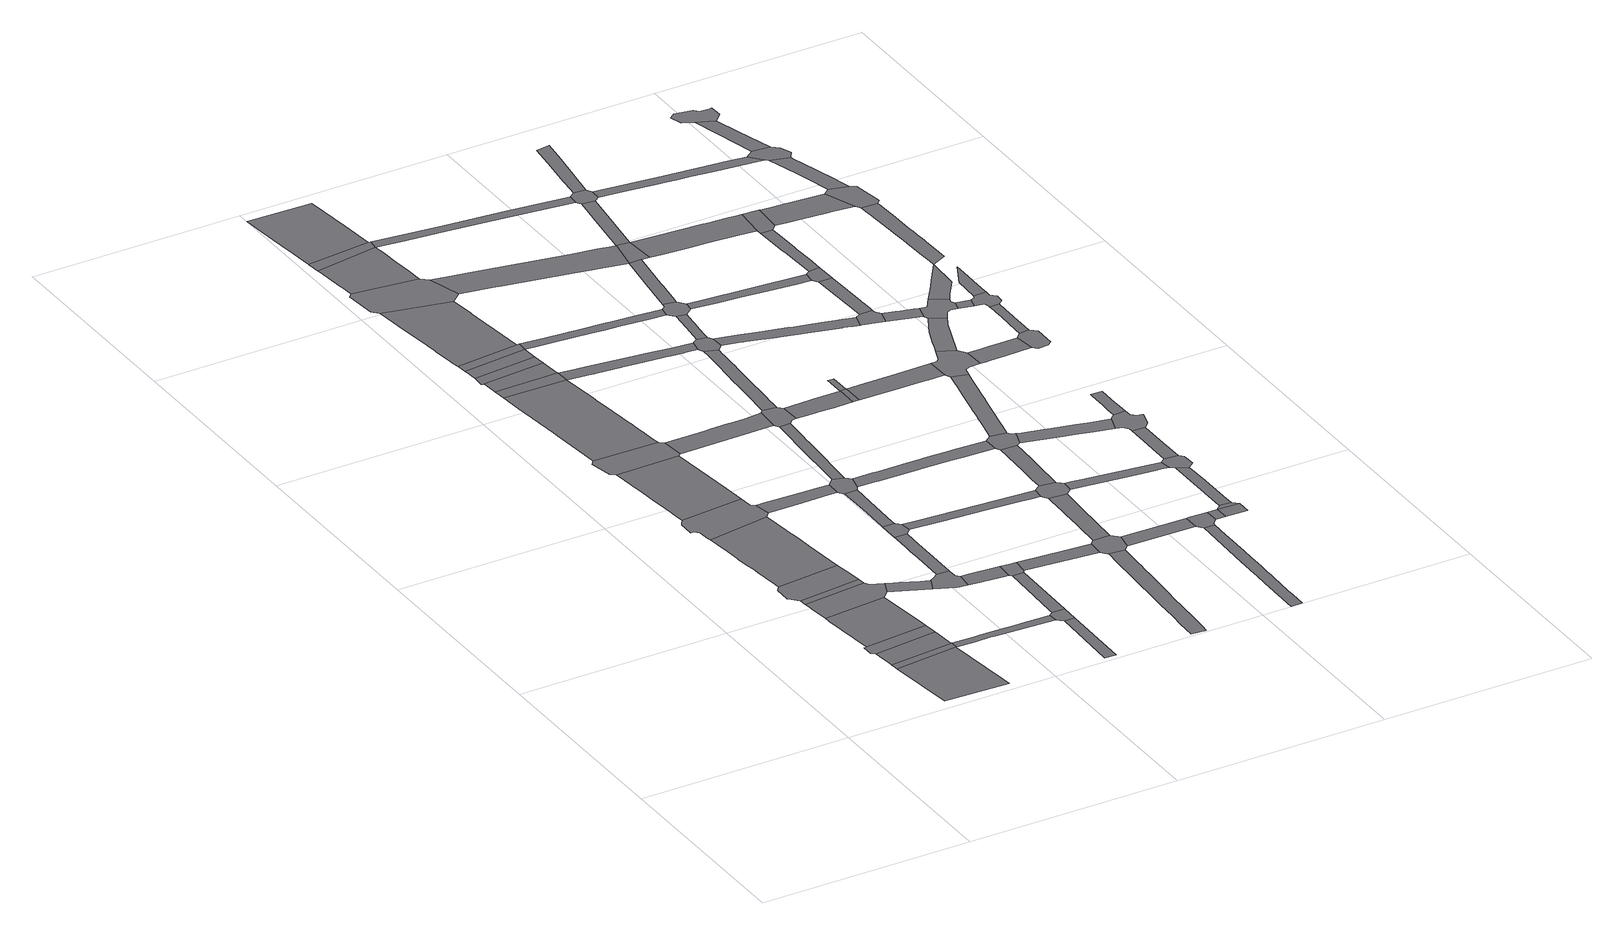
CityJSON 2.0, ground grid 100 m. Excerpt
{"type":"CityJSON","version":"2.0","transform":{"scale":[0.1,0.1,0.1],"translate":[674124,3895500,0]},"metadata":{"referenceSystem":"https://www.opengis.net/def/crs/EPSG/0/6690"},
"CityObjects":{
"road1":{"type":"Road","attributes":{"function":"1","usage":"1","RoadStructureAttribute.widthType":"1","RoadStructureAttribute.width":35.46,"RoadStructureAttribute.sectionType":"7"},"geometry":[{"type":"MultiSurface","lod":"1","boundaries":[[[0,1,2,3,4,5,6]]]}]},
"road2":{"type":"Road","attributes":{"function":"9","usage":"9","RoadStructureAttribute.widthType":"9","RoadStructureAttribute.width":-9999,"RoadStructureAttribute.sectionType":"9"},"geometry":[{"type":"MultiSurface","lod":"1","boundaries":[[[7,8,9,5,4,10]]]}]},
"road3":{"type":"Road","attributes":{"function":"1","usage":"1","RoadStructureAttribute.widthType":"1","RoadStructureAttribute.width":35.46,"RoadStructureAttribute.sectionType":"7"},"geometry":[{"type":"MultiSurface","lod":"1","boundaries":[[[11,12,13,8,7,14]]]}]},
"road4":{"type":"Road","attributes":{"function":"9","usage":"9","RoadStructureAttribute.widthType":"9","RoadStructureAttribute.width":-9999,"RoadStructureAttribute.sectionType":"9"},"geometry":[{"type":"MultiSurface","lod":"1","boundaries":[[[15,16,17,11,14,18,19,20]]]}]},
"road5":{"type":"Road","attributes":{"function":"1","usage":"1","RoadStructureAttribute.widthType":"1","RoadStructureAttribute.width":35.46,"RoadStructureAttribute.sectionType":"7"},"geometry":[{"type":"MultiSurface","lod":"1","boundaries":[[[21,20,19,22,23,24,25]]]}]},
"road6":{"type":"Road","attributes":{"function":"1","usage":"1","RoadStructureAttribute.widthType":"1","RoadStructureAttribute.width":35.46,"RoadStructureAttribute.sectionType":"7"},"geometry":[{"type":"MultiSurface","lod":"1","boundaries":[[[26,27,28,29]]]}]},
"road7":{"type":"Road","attributes":{"function":"9","usage":"9","RoadStructureAttribute.widthType":"9","RoadStructureAttribute.width":-9999,"RoadStructureAttribute.sectionType":"9"},"geometry":[{"type":"MultiSurface","lod":"1","boundaries":[[[30,29,28,31,32,33,34,35,36]]]}]},
"road8":{"type":"Road","attributes":{"function":"9","usage":"9","RoadStructureAttribute.widthType":"9","RoadStructureAttribute.width":-9999,"RoadStructureAttribute.sectionType":"9"},"geometry":[{"type":"MultiSurface","lod":"1","boundaries":[[[24,37,38,39,27,26,40,41,42,25]]]}]},
"road9":{"type":"Road","attributes":{"function":"1","usage":"1","RoadStructureAttribute.widthType":"1","RoadStructureAttribute.width":35.46,"RoadStructureAttribute.sectionType":"7"},"geometry":[{"type":"MultiSurface","lod":"1","boundaries":[[[33,43,44,45,46,47,48,49,50,51,52,53,54,55,56,57,58,59,60,61,34]]]}]},
"road10":{"type":"Road","attributes":{"function":"9","usage":"9","RoadStructureAttribute.widthType":"9","RoadStructureAttribute.width":-9999,"RoadStructureAttribute.sectionType":"9"},"geometry":[{"type":"MultiSurface","lod":"1","boundaries":[[[62,63,64,65,66,67,68,69,70,71,48,47,72]]]}]},
"road11":{"type":"Road","attributes":{"function":"1","usage":"1","RoadStructureAttribute.widthType":"1","RoadStructureAttribute.width":35.46,"RoadStructureAttribute.sectionType":"7"},"geometry":[{"type":"MultiSurface","lod":"1","boundaries":[[[73,74,75,76,77,78,79,80,81,82,65,64]]]}]},
"road12":{"type":"Road","attributes":{"function":"9","usage":"9","RoadStructureAttribute.widthType":"4","RoadStructureAttribute.width":3.53,"RoadStructureAttribute.sectionType":"1"},"geometry":[{"type":"MultiSurface","lod":"1","boundaries":[[[83,84,85,86,87,88,89,90,91,92,93,10,4,94,95,96,97,98]]]}]},
"road13":{"type":"Road","attributes":{"function":"9","usage":"9","RoadStructureAttribute.widthType":"9","RoadStructureAttribute.width":-9999,"RoadStructureAttribute.sectionType":"9"},"geometry":[{"type":"MultiSurface","lod":"1","boundaries":[[[99,100,101,102,103,76,75,104]]]}]},
"road14":{"type":"Road","attributes":{"function":"9","usage":"9","RoadStructureAttribute.widthType":"2","RoadStructureAttribute.width":7.46,"RoadStructureAttribute.sectionType":"1"},"geometry":[{"type":"MultiSurface","lod":"1","boundaries":[[[105,106,107,108,38,37,109,110]]]}]},
"road15":{"type":"Road","attributes":{"function":"1","usage":"1","RoadStructureAttribute.widthType":"1","RoadStructureAttribute.width":35.46,"RoadStructureAttribute.sectionType":"7"},"geometry":[{"type":"MultiSurface","lod":"1","boundaries":[[[111,112,113,114,115,116,117,118,119,120,121,122,123,124,125,101,100]]]}]},
"road16":{"type":"Road","attributes":{"function":"9","usage":"9","RoadStructureAttribute.widthType":"9","RoadStructureAttribute.width":-9999,"RoadStructureAttribute.sectionType":"9"},"geometry":[{"type":"MultiSurface","lod":"1","boundaries":[[[126,127,128,129,130,105,110,131,132,133]]]}]},
"road17":{"type":"Road","attributes":{"function":"9","usage":"9","RoadStructureAttribute.widthType":"9","RoadStructureAttribute.width":-9999,"RoadStructureAttribute.sectionType":"9"},"geometry":[{"type":"MultiSurface","lod":"1","boundaries":[[[134,135,122,121]]]}]},
"road18":{"type":"Road","attributes":{"function":"1","usage":"1","RoadStructureAttribute.widthType":"1","RoadStructureAttribute.width":35.46,"RoadStructureAttribute.sectionType":"7"},"geometry":[{"type":"MultiSurface","lod":"1","boundaries":[[[136,137,138,135,134,139]]]}]},
"road19":{"type":"Road","attributes":{"function":"9","usage":"9","RoadStructureAttribute.widthType":"9","RoadStructureAttribute.width":-9999,"RoadStructureAttribute.sectionType":"9"},"geometry":[{"type":"MultiSurface","lod":"1","boundaries":[[[137,140,141,142,143,138]]]}]},
"road20":{"type":"Road","attributes":{"function":"1","usage":"1","RoadStructureAttribute.widthType":"1","RoadStructureAttribute.width":35.46,"RoadStructureAttribute.sectionType":"7"},"geometry":[{"type":"MultiSurface","lod":"1","boundaries":[[[144,145,141,140,146,147]]]}]},
"road21":{"type":"Road","attributes":{"function":"9","usage":"9","RoadStructureAttribute.widthType":"3","RoadStructureAttribute.width":5.1,"RoadStructureAttribute.sectionType":"1"},"geometry":[{"type":"MultiSurface","lod":"1","boundaries":[[[148,149,150,151]]]}]},
"road22":{"type":"Road","attributes":{"function":"9","usage":"9","RoadStructureAttribute.widthType":"9","RoadStructureAttribute.width":-9999,"RoadStructureAttribute.sectionType":"9"},"geometry":[{"type":"MultiSurface","lod":"1","boundaries":[[[146,152,153,154,147]]]}]},
"road23":{"type":"Road","attributes":{"function":"9","usage":"9","RoadStructureAttribute.widthType":"2","RoadStructureAttribute.width":7.46,"RoadStructureAttribute.sectionType":"1"},"geometry":[{"type":"MultiSurface","lod":"1","boundaries":[[[155,156,157,158,159,160,161,162,163,164,62,72]]]}]},
"road24":{"type":"Road","attributes":{"function":"9","usage":"9","RoadStructureAttribute.widthType":"3","RoadStructureAttribute.width":5.41,"RoadStructureAttribute.sectionType":"1"},"geometry":[{"type":"MultiSurface","lod":"1","boundaries":[[[165,166,167,168,129,128,169,170,171,172]]]}]},
"road25":{"type":"Road","attributes":{"function":"1","usage":"1","RoadStructureAttribute.widthType":"1","RoadStructureAttribute.width":35.46,"RoadStructureAttribute.sectionType":"7"},"geometry":[{"type":"MultiSurface","lod":"1","boundaries":[[[173,174,175,176,177,178,179,180,181,182,154,153,183,184,185,186,187]]]}]},
"road26":{"type":"Road","attributes":{"function":"9","usage":"9","RoadStructureAttribute.widthType":"9","RoadStructureAttribute.width":-9999,"RoadStructureAttribute.sectionType":"9"},"geometry":[{"type":"MultiSurface","lod":"1","boundaries":[[[148,151,188,189,83,98]]]}]},
"road27":{"type":"Road","attributes":{"function":"9","usage":"9","RoadStructureAttribute.widthType":"2","RoadStructureAttribute.width":7.46,"RoadStructureAttribute.sectionType":"1"},"geometry":[{"type":"MultiSurface","lod":"1","boundaries":[[[190,191,192,193,194,195,126,133]]]}]},
"road28":{"type":"Road","attributes":{"function":"9","usage":"9","RoadStructureAttribute.widthType":"9","RoadStructureAttribute.width":-9999,"RoadStructureAttribute.sectionType":"9"},"geometry":[{"type":"MultiSurface","lod":"1","boundaries":[[[196,197,172,171,198,199,200]]]}]},
"road29":{"type":"Road","attributes":{"function":"9","usage":"9","RoadStructureAttribute.widthType":"3","RoadStructureAttribute.width":5.1,"RoadStructureAttribute.sectionType":"1"},"geometry":[{"type":"MultiSurface","lod":"1","boundaries":[[[201,202,203,189,188,204]]]}]},
"road30":{"type":"Road","attributes":{"function":"9","usage":"9","RoadStructureAttribute.widthType":"9","RoadStructureAttribute.width":-9999,"RoadStructureAttribute.sectionType":"9"},"geometry":[{"type":"MultiSurface","lod":"1","boundaries":[[[205,206,207,173,187,208,209,210]]]}]},
"road31":{"type":"Road","attributes":{"function":"9","usage":"9","RoadStructureAttribute.widthType":"3","RoadStructureAttribute.width":5.41,"RoadStructureAttribute.sectionType":"1"},"geometry":[{"type":"MultiSurface","lod":"1","boundaries":[[[211,212,213,214,215,216,217,196,200]]]}]},
"road32":{"type":"Road","attributes":{"function":"1","usage":"1","RoadStructureAttribute.widthType":"1","RoadStructureAttribute.width":35.46,"RoadStructureAttribute.sectionType":"7"},"geometry":[{"type":"MultiSurface","lod":"1","boundaries":[[[218,219,220,221,222,223,224,225,205,210]]]}]},
"road33":{"type":"Road","attributes":{"function":"9","usage":"9","RoadStructureAttribute.widthType":"2","RoadStructureAttribute.width":10.59,"RoadStructureAttribute.sectionType":"1"},"geometry":[{"type":"MultiSurface","lod":"1","boundaries":[[[226,227,228,229,230,231,232,233,234,99,104]]]}]},
"road34":{"type":"Road","attributes":{"function":"9","usage":"9","RoadStructureAttribute.widthType":"9","RoadStructureAttribute.width":-9999,"RoadStructureAttribute.sectionType":"9"},"geometry":[{"type":"MultiSurface","lod":"1","boundaries":[[[235,236,237,238,239,222,221]]]}]},
"road35":{"type":"Road","attributes":{"function":"9","usage":"9","RoadStructureAttribute.widthType":"9","RoadStructureAttribute.width":-9999,"RoadStructureAttribute.sectionType":"9"},"geometry":[{"type":"MultiSurface","lod":"1","boundaries":[[[240,194,193,201,204,241,242]]]}]},
"road36":{"type":"Road","attributes":{"function":"9","usage":"9","RoadStructureAttribute.widthType":"9","RoadStructureAttribute.width":-9999,"RoadStructureAttribute.sectionType":"9"},"geometry":[{"type":"MultiSurface","lod":"1","boundaries":[[[243,244,159,158,214,213,245,246]]]}]},
"road37":{"type":"Road","attributes":{"function":"1","usage":"1","RoadStructureAttribute.widthType":"1","RoadStructureAttribute.width":35.46,"RoadStructureAttribute.sectionType":"7"},"geometry":[{"type":"MultiSurface","lod":"1","boundaries":[[[247,248,249,250,251,252,253,254,255,237,236,256,257]]]}]},
"road38":{"type":"Road","attributes":{"function":"9","usage":"9","RoadStructureAttribute.widthType":"3","RoadStructureAttribute.width":4.69,"RoadStructureAttribute.sectionType":"1"},"geometry":[{"type":"MultiSurface","lod":"1","boundaries":[[[258,259,260,261,262,263,264,265,266,267,268,269,270,244,243]]]}]},
"road39":{"type":"Road","attributes":{"function":"9","usage":"9","RoadStructureAttribute.widthType":"2","RoadStructureAttribute.width":6.35,"RoadStructureAttribute.sectionType":"1"},"geometry":[{"type":"MultiSurface","lod":"1","boundaries":[[[271,272,273,274,275,276,277,278,134,121,279,280,281,282,283,284,285,286,287,288,289,290,291,292]]]}]},
"road40":{"type":"Road","attributes":{"function":"9","usage":"9","RoadStructureAttribute.widthType":"2","RoadStructureAttribute.width":7.46,"RoadStructureAttribute.sectionType":"1"},"geometry":[{"type":"MultiSurface","lod":"1","boundaries":[[[241,293,294,295,296,242]]]}]},
"road41":{"type":"Road","attributes":{"function":"9","usage":"9","RoadStructureAttribute.widthType":"3","RoadStructureAttribute.width":5.52,"RoadStructureAttribute.sectionType":"1"},"geometry":[{"type":"MultiSurface","lod":"1","boundaries":[[[297,298,299,300,199,198,301,302,303,304,305]]]}]},
"road42":{"type":"Road","attributes":{"function":"9","usage":"9","RoadStructureAttribute.widthType":"9","RoadStructureAttribute.width":-9999,"RoadStructureAttribute.sectionType":"9"},"geometry":[{"type":"MultiSurface","lod":"1","boundaries":[[[227,226,264,263,306,307,308,309,310]]]}]},
"road43":{"type":"Road","attributes":{"function":"9","usage":"9","RoadStructureAttribute.widthType":"3","RoadStructureAttribute.width":4.94,"RoadStructureAttribute.sectionType":"1"},"geometry":[{"type":"MultiSurface","lod":"1","boundaries":[[[311,312,313,314,315,316,317,318,319,320,321,322,323,324,325,152,146]]]}]},
"road44":{"type":"Road","attributes":{"function":"9","usage":"9","RoadStructureAttribute.widthType":"2","RoadStructureAttribute.width":6.72,"RoadStructureAttribute.sectionType":"1"},"geometry":[{"type":"MultiSurface","lod":"1","boundaries":[[[326,327,328,329,330,331,332,333,334,335,336,337,338,339,340,341,342,343,344,345,346,347,348,349,350,351,352,353,354,355,356,357,358]]]}]},
"road45":{"type":"Road","attributes":{"function":"9","usage":"9","RoadStructureAttribute.widthType":"3","RoadStructureAttribute.width":5.54,"RoadStructureAttribute.sectionType":"1"},"geometry":[{"type":"MultiSurface","lod":"1","boundaries":[[[359,360,361,362,363,364,365,366,367,310,309,368,369,370,371,372,373,374,375,376,377,378,379]]]}]},
"road46":{"type":"Road","attributes":{"function":"9","usage":"9","RoadStructureAttribute.widthType":"2","RoadStructureAttribute.width":7.46,"RoadStructureAttribute.sectionType":"1"},"geometry":[{"type":"MultiSurface","lod":"1","boundaries":[[[245,380,381,382,383,384,385,386,387,388,389,390,391,392,393,394,395,396,246]]]}]},
"road47":{"type":"Road","attributes":{"function":"9","usage":"9","RoadStructureAttribute.widthType":"9","RoadStructureAttribute.width":-9999,"RoadStructureAttribute.sectionType":"9"},"geometry":[{"type":"MultiSurface","lod":"1","boundaries":[[[293,346,345,397,398,399,400,294]]]}]},
"road48":{"type":"Road","attributes":{"function":"9","usage":"9","RoadStructureAttribute.widthType":"2","RoadStructureAttribute.width":10.59,"RoadStructureAttribute.sectionType":"1"},"geometry":[{"type":"MultiSurface","lod":"1","boundaries":[[[401,402,403,404,405,406,308,307,407,408,409,410,411,412,413]]]}]},
"road49":{"type":"Road","attributes":{"function":"9","usage":"9","RoadStructureAttribute.widthType":"2","RoadStructureAttribute.width":11.77,"RoadStructureAttribute.sectionType":"1"},"geometry":[{"type":"MultiSurface","lod":"1","boundaries":[[[414,415,416,417,418,419,420,421,422,423,209,208,424,425,426,427,428,429,430,431,432]]]}]},
"road50":{"type":"Road","attributes":{"function":"9","usage":"9","RoadStructureAttribute.widthType":"9","RoadStructureAttribute.width":-9999,"RoadStructureAttribute.sectionType":"9"},"geometry":[{"type":"MultiSurface","lod":"1","boundaries":[[[433,434,435,436,271,292,359,379]]]}]},
"road51":{"type":"Road","attributes":{"function":"9","usage":"9","RoadStructureAttribute.widthType":"2","RoadStructureAttribute.width":6.52,"RoadStructureAttribute.sectionType":"1"},"geometry":[{"type":"MultiSurface","lod":"1","boundaries":[[[437,438,439,440,441,442,443,444,445,446,447,448,449,450,451,400,399]]]}]},
"road52":{"type":"Road","attributes":{"function":"9","usage":"9","RoadStructureAttribute.widthType":"4","RoadStructureAttribute.width":3.64,"RoadStructureAttribute.sectionType":"1"},"geometry":[{"type":"MultiSurface","lod":"1","boundaries":[[[452,453,436,435,454,455,456,457,458]]]}]},
"road53":{"type":"Road","attributes":{"function":"9","usage":"9","RoadStructureAttribute.widthType":"3","RoadStructureAttribute.width":4.89,"RoadStructureAttribute.sectionType":"1"},"geometry":[{"type":"MultiSurface","lod":"1","boundaries":[[[459,460,461,462,463,464,465,466,235,221,467,468,469,470,471,472,473,474,475]]]}]},
"road54":{"type":"Road","attributes":{"function":"9","usage":"9","RoadStructureAttribute.widthType":"9","RoadStructureAttribute.width":-9999,"RoadStructureAttribute.sectionType":"9"},"geometry":[{"type":"MultiSurface","lod":"1","boundaries":[[[476,477,401,413]]]}]},
"road55":{"type":"Road","attributes":{"function":"9","usage":"9","RoadStructureAttribute.widthType":"9","RoadStructureAttribute.width":-9999,"RoadStructureAttribute.sectionType":"9"},"geometry":[{"type":"MultiSurface","lod":"1","boundaries":[[[297,305,442,441,478,479,480,481,482]]]}]},
"road56":{"type":"Road","attributes":{"function":"9","usage":"9","RoadStructureAttribute.widthType":"4","RoadStructureAttribute.width":2.97,"RoadStructureAttribute.sectionType":"9"},"geometry":[{"type":"MultiSurface","lod":"1","boundaries":[[[483,484,485,486,487,401,477,488]]]}]},
"road57":{"type":"Road","attributes":{"function":"9","usage":"9","RoadStructureAttribute.widthType":"9","RoadStructureAttribute.width":-9999,"RoadStructureAttribute.sectionType":"9"},"geometry":[{"type":"MultiSurface","lod":"1","boundaries":[[[489,490,491,492,493,318,317,452,458]]]}]},
"road58":{"type":"Road","attributes":{"function":"9","usage":"9","RoadStructureAttribute.widthType":"2","RoadStructureAttribute.width":7.46,"RoadStructureAttribute.sectionType":"1"},"geometry":[{"type":"MultiSurface","lod":"1","boundaries":[[[494,398,397,495]]]}]},
"road59":{"type":"Road","attributes":{"function":"9","usage":"9","RoadStructureAttribute.widthType":"2","RoadStructureAttribute.width":6.08,"RoadStructureAttribute.sectionType":"1"},"geometry":[{"type":"MultiSurface","lod":"1","boundaries":[[[481,496,497,498,499,500,501,502,503,504,505,506,507,508,509,510,482]]]}]},
"road60":{"type":"Road","attributes":{"function":"9","usage":"9","RoadStructureAttribute.widthType":"3","RoadStructureAttribute.width":5.17,"RoadStructureAttribute.sectionType":"1"},"geometry":[{"type":"MultiSurface","lod":"1","boundaries":[[[511,512,513,514,515,516,517,518,519,520,521,522,523,524,525,526,527]]]}]},
"road61":{"type":"Road","attributes":{"function":"9","usage":"9","RoadStructureAttribute.widthType":"3","RoadStructureAttribute.width":5.19,"RoadStructureAttribute.sectionType":"1"},"geometry":[{"type":"MultiSurface","lod":"1","boundaries":[[[528,529,530,531,492,491,532,533,534,535,536,537,431]]]}]},
"road62":{"type":"Road","attributes":{"function":"9","usage":"9","RoadStructureAttribute.widthType":"9","RoadStructureAttribute.width":-9999,"RoadStructureAttribute.sectionType":"9"},"geometry":[{"type":"MultiSurface","lod":"1","boundaries":[[[538,539,540,541,388,387,507,506,542,543]]]}]},
"road63":{"type":"Road","attributes":{"function":"9","usage":"9","RoadStructureAttribute.widthType":"2","RoadStructureAttribute.width":10.59,"RoadStructureAttribute.sectionType":"1"},"geometry":[{"type":"MultiSurface","lod":"1","boundaries":[[[544,545,546,547,477,476,548,549,550,551,552,553]]]}]},
"road64":{"type":"Road","attributes":{"function":"9","usage":"9","RoadStructureAttribute.widthType":"2","RoadStructureAttribute.width":6.35,"RoadStructureAttribute.sectionType":"1"},"geometry":[{"type":"MultiSurface","lod":"1","boundaries":[[[554,555,556,557,558,559,560,561,562,563,564,565,566,567,568,569,570,571,434,433]]]}]},
"road65":{"type":"Road","attributes":{"function":"9","usage":"9","RoadStructureAttribute.widthType":"9","RoadStructureAttribute.width":-9999,"RoadStructureAttribute.sectionType":"9"},"geometry":[{"type":"MultiSurface","lod":"1","boundaries":[[[572,573,574,575,494,495,522,521]]]}]},
"road66":{"type":"Road","attributes":{"function":"9","usage":"9","RoadStructureAttribute.widthType":"9","RoadStructureAttribute.width":-9999,"RoadStructureAttribute.sectionType":"9"},"geometry":[{"type":"MultiSurface","lod":"1","boundaries":[[[431,537,576,577,578,432]]]}]},
"road67":{"type":"Road","attributes":{"function":"9","usage":"9","RoadStructureAttribute.widthType":"3","RoadStructureAttribute.width":5.52,"RoadStructureAttribute.sectionType":"1"},"geometry":[{"type":"MultiSurface","lod":"1","boundaries":[[[579,580,581,582,479,478,583,584,585,586,587]]]}]},
"road68":{"type":"Road","attributes":{"function":"9","usage":"9","RoadStructureAttribute.widthType":"2","RoadStructureAttribute.width":6.57,"RoadStructureAttribute.sectionType":"1"},"geometry":[{"type":"MultiSurface","lod":"1","boundaries":[[[588,589,590,591,592,593,594,595,596,597,598,540,539,599,600,601,602,603,604,605,606,607]]]}]},
"road69":{"type":"Road","attributes":{"function":"9","usage":"9","RoadStructureAttribute.widthType":"2","RoadStructureAttribute.width":7.46,"RoadStructureAttribute.sectionType":"1"},"geometry":[{"type":"MultiSurface","lod":"1","boundaries":[[[573,608,609,574]]]}]},
"road70":{"type":"Road","attributes":{"function":"9","usage":"9","RoadStructureAttribute.widthType":"3","RoadStructureAttribute.width":4.94,"RoadStructureAttribute.sectionType":"1"},"geometry":[{"type":"MultiSurface","lod":"1","boundaries":[[[610,611,490,489,612,613,614,615,616,617,618]]]}]},
"road71":{"type":"Road","attributes":{"function":"9","usage":"9","RoadStructureAttribute.widthType":"2","RoadStructureAttribute.width":6.11,"RoadStructureAttribute.sectionType":"1"},"geometry":[{"type":"MultiSurface","lod":"1","boundaries":[[[578,619,620,621,622,623,624,625,626,432]]]}]},
"road72":{"type":"Road","attributes":{"function":"9","usage":"9","RoadStructureAttribute.widthType":"2","RoadStructureAttribute.width":7.46,"RoadStructureAttribute.sectionType":"1"},"geometry":[{"type":"MultiSurface","lod":"1","boundaries":[[[609,608,627,628]]]}]},
"road73":{"type":"Road","attributes":{"function":"9","usage":"9","RoadStructureAttribute.widthType":"2","RoadStructureAttribute.width":7.46,"RoadStructureAttribute.sectionType":"1"},"geometry":[{"type":"MultiSurface","lod":"1","boundaries":[[[542,629,630,631,632,633,634,635,636,637,638,543]]]}]},
"road74":{"type":"Road","attributes":{"function":"9","usage":"9","RoadStructureAttribute.widthType":"3","RoadStructureAttribute.width":4.44,"RoadStructureAttribute.sectionType":"1"},"geometry":[{"type":"MultiSurface","lod":"1","boundaries":[[[639,640,641,609,642]]]}]},
"road75":{"type":"Road","attributes":{"function":"9","usage":"9","RoadStructureAttribute.widthType":"9","RoadStructureAttribute.width":-9999,"RoadStructureAttribute.sectionType":"9"},"geometry":[{"type":"MultiSurface","lod":"1","boundaries":[[[622,621,643,644,645,646,459,475]]]}]},
"road76":{"type":"Road","attributes":{"function":"9","usage":"9","RoadStructureAttribute.widthType":"3","RoadStructureAttribute.width":4.44,"RoadStructureAttribute.sectionType":"1"},"geometry":[{"type":"MultiSurface","lod":"1","boundaries":[[[647,648,649,650,651,640,639]]]}]},
"road77":{"type":"Road","attributes":{"function":"9","usage":"9","RoadStructureAttribute.widthType":"9","RoadStructureAttribute.width":-9999,"RoadStructureAttribute.sectionType":"9"},"geometry":[{"type":"MultiSurface","lod":"1","boundaries":[[[588,607,652,653,654,655,656,657,658,659,544,553]]]}]},
"road78":{"type":"Road","attributes":{"function":"9","usage":"9","RoadStructureAttribute.widthType":"9","RoadStructureAttribute.width":-9999,"RoadStructureAttribute.sectionType":"9"},"geometry":[{"type":"MultiSurface","lod":"1","boundaries":[[[660,587,586,650,649,661,662,663]]]}]},
"road79":{"type":"Road","attributes":{"function":"9","usage":"9","RoadStructureAttribute.widthType":"9","RoadStructureAttribute.width":-9999,"RoadStructureAttribute.sectionType":"9"},"geometry":[{"type":"MultiSurface","lod":"1","boundaries":[[[664,665,666,667,563,562,668,669,670]]]}]},
"road80":{"type":"Road","attributes":{"function":"9","usage":"9","RoadStructureAttribute.widthType":"2","RoadStructureAttribute.width":11.77,"RoadStructureAttribute.sectionType":"1"},"geometry":[{"type":"MultiSurface","lod":"1","boundaries":[[[577,671,672,673,674,675,676,677,678,679,680,681,682,683,684,685,578]]]}]},
"road81":{"type":"Road","attributes":{"function":"9","usage":"9","RoadStructureAttribute.widthType":"2","RoadStructureAttribute.width":6.11,"RoadStructureAttribute.sectionType":"1"},"geometry":[{"type":"MultiSurface","lod":"1","boundaries":[[[686,687,688,689,690,646,645,691,692,693,694]]]}]},
"road82":{"type":"Road","attributes":{"function":"9","usage":"9","RoadStructureAttribute.widthType":"3","RoadStructureAttribute.width":4.97,"RoadStructureAttribute.sectionType":"1"},"geometry":[{"type":"MultiSurface","lod":"1","boundaries":[[[695,696,697,698,699,700,660,663]]]}]},
"road83":{"type":"Road","attributes":{"function":"9","usage":"9","RoadStructureAttribute.widthType":"3","RoadStructureAttribute.width":5.62,"RoadStructureAttribute.sectionType":"1"},"geometry":[{"type":"MultiSurface","lod":"1","boundaries":[[[701,702,703,704,705,706,707,667,666]]]}]},
"road84":{"type":"Road","attributes":{"function":"9","usage":"9","RoadStructureAttribute.widthType":"2","RoadStructureAttribute.width":7.41,"RoadStructureAttribute.sectionType":"1"},"geometry":[{"type":"MultiSurface","lod":"1","boundaries":[[[708,709,710,711,657,656,712,713,714,715,716]]]}]},
"road85":{"type":"Road","attributes":{"function":"9","usage":"9","RoadStructureAttribute.widthType":"9","RoadStructureAttribute.width":-9999,"RoadStructureAttribute.sectionType":"9"},"geometry":[{"type":"MultiSurface","lod":"1","boundaries":[[[717,718,719,720,721,722,723,724,633,632,725,726,697,696]]]}]},
"road86":{"type":"Road","attributes":{"function":"9","usage":"9","RoadStructureAttribute.widthType":"9","RoadStructureAttribute.width":-9999,"RoadStructureAttribute.sectionType":"9"},"geometry":[{"type":"MultiSurface","lod":"1","boundaries":[[[617,706,705,727,728,618]]]}]},
"road87":{"type":"Road","attributes":{"function":"9","usage":"9","RoadStructureAttribute.widthType":"2","RoadStructureAttribute.width":6.35,"RoadStructureAttribute.sectionType":"1"},"geometry":[{"type":"MultiSurface","lod":"1","boundaries":[[[729,730,731,732,733,664,670]]]}]},
"road88":{"type":"Road","attributes":{"function":"9","usage":"9","RoadStructureAttribute.widthType":"3","RoadStructureAttribute.width":4.89,"RoadStructureAttribute.sectionType":"1"},"geometry":[{"type":"MultiSurface","lod":"1","boundaries":[[[734,735,736,737,738,739,723,722,740,741,742,743]]]}]},
"road89":{"type":"Road","attributes":{"function":"9","usage":"9","RoadStructureAttribute.widthType":"2","RoadStructureAttribute.width":10.59,"RoadStructureAttribute.sectionType":"1"},"geometry":[{"type":"MultiSurface","lod":"1","boundaries":[[[654,744,745,746,747,748,749,750,751,655]]]}]},
"road90":{"type":"Road","attributes":{"function":"9","usage":"9","RoadStructureAttribute.widthType":"3","RoadStructureAttribute.width":5.62,"RoadStructureAttribute.sectionType":"1"},"geometry":[{"type":"MultiSurface","lod":"1","boundaries":[[[752,753,754,728,727,755,756,757,758,759,760]]]}]},
"road91":{"type":"Road","attributes":{"function":"9","usage":"9","RoadStructureAttribute.widthType":"9","RoadStructureAttribute.width":-9999,"RoadStructureAttribute.sectionType":"9"},"geometry":[{"type":"MultiSurface","lod":"1","boundaries":[[[761,762,730,729,716,715,763,764,765,766,767,768,769]]]}]},
"road92":{"type":"Road","attributes":{"function":"9","usage":"9","RoadStructureAttribute.widthType":"9","RoadStructureAttribute.width":-9999,"RoadStructureAttribute.sectionType":"9"},"geometry":[{"type":"MultiSurface","lod":"1","boundaries":[[[759,770,771,676,675,772,760]]]}]},
"road93":{"type":"Road","attributes":{"function":"9","usage":"9","RoadStructureAttribute.widthType":"3","RoadStructureAttribute.width":4.93,"RoadStructureAttribute.sectionType":"1"},"geometry":[{"type":"MultiSurface","lod":"1","boundaries":[[[773,774,775,776,777,778,779,780,781,782,783,784,644,643]]]}]},
"road94":{"type":"Road","attributes":{"function":"9","usage":"9","RoadStructureAttribute.widthType":"9","RoadStructureAttribute.width":-9999,"RoadStructureAttribute.sectionType":"9"},"geometry":[{"type":"MultiSurface","lod":"1","boundaries":[[[748,747,785,786,787,788,789,790]]]}]},
"road95":{"type":"Road","attributes":{"function":"9","usage":"9","RoadStructureAttribute.widthType":"4","RoadStructureAttribute.width":3.22,"RoadStructureAttribute.sectionType":"1"},"geometry":[{"type":"MultiSurface","lod":"1","boundaries":[[[791,792,767,766]]]}]},
"road96":{"type":"Road","attributes":{"function":"9","usage":"9","RoadStructureAttribute.widthType":"2","RoadStructureAttribute.width":7.41,"RoadStructureAttribute.sectionType":"1"},"geometry":[{"type":"MultiSurface","lod":"1","boundaries":[[[793,794,795,796,797,798,761,769,799,800]]]}]},
"road97":{"type":"Road","attributes":{"function":"9","usage":"9","RoadStructureAttribute.widthType":"2","RoadStructureAttribute.width":7.4,"RoadStructureAttribute.sectionType":"1"},"geometry":[{"type":"MultiSurface","lod":"1","boundaries":[[[801,802,803,804,805,790,789,806,807,808,809,810,811]]]}]},
"road98":{"type":"Road","attributes":{"function":"9","usage":"9","RoadStructureAttribute.widthType":"9","RoadStructureAttribute.width":-9999,"RoadStructureAttribute.sectionType":"9"},"geometry":[{"type":"MultiSurface","lod":"1","boundaries":[[[812,813,814,815,816,817,818,792,791,819,820,801,811]]]}]},
"road99":{"type":"Road","attributes":{"function":"9","usage":"9","RoadStructureAttribute.widthType":"2","RoadStructureAttribute.width":11.77,"RoadStructureAttribute.sectionType":"1"},"geometry":[{"type":"MultiSurface","lod":"1","boundaries":[[[770,821,822,823,824,825,826,827,828,829,830,831,771]]]}]},
"road100":{"type":"Road","attributes":{"function":"9","usage":"9","RoadStructureAttribute.widthType":"2","RoadStructureAttribute.width":7.4,"RoadStructureAttribute.sectionType":"1"},"geometry":[{"type":"MultiSurface","lod":"1","boundaries":[[[832,817,816,833,834,835,836]]]}]},
"road101":{"type":"Road","attributes":{"function":"9","usage":"9","RoadStructureAttribute.widthType":"2","RoadStructureAttribute.width":7.4,"RoadStructureAttribute.sectionType":"1"},"geometry":[{"type":"MultiSurface","lod":"1","boundaries":[[[837,838,839,840,841,842,843,844,845,846,847,848,849,850,851,852,853,854,855,856,857,858,859,860,793]]]}]},
"road102":{"type":"Road","attributes":{"function":"9","usage":"9","RoadStructureAttribute.widthType":"9","RoadStructureAttribute.width":-9999,"RoadStructureAttribute.sectionType":"9"},"geometry":[{"type":"MultiSurface","lod":"1","boundaries":[[[848,861,862,863,864,826,825,865,849]]]}]},
"road103":{"type":"Road","attributes":{"function":"9","usage":"9","RoadStructureAttribute.widthType":"9","RoadStructureAttribute.width":-9999,"RoadStructureAttribute.sectionType":"9"},"geometry":[{"type":"MultiSurface","lod":"1","boundaries":[[[866,867,868,869,781,780,870,871]]]}]},
"road104":{"type":"Road","attributes":{"function":"9","usage":"9","RoadStructureAttribute.widthType":"2","RoadStructureAttribute.width":7.86,"RoadStructureAttribute.sectionType":"1"},"geometry":[{"type":"MultiSurface","lod":"1","boundaries":[[[863,872,873,874,875,876,871,870,877,878,864]]]}]},
"road105":{"type":"Road","attributes":{"function":"9","usage":"9","RoadStructureAttribute.widthType":"2","RoadStructureAttribute.width":7.86,"RoadStructureAttribute.sectionType":"1"},"geometry":[{"type":"MultiSurface","lod":"1","boundaries":[[[879,880,881,869,868,882,883]]]}]},
"road106":{"type":"Road","attributes":{"function":"9","usage":"9","RoadStructureAttribute.widthType":"9","RoadStructureAttribute.width":-9999,"RoadStructureAttribute.sectionType":"9"},"geometry":[{"type":"MultiSurface","lod":"1","boundaries":[[[884,885,886,887,879,883,888,889,890,891,892]]]}]}
},
"vertices":[
[806,46,0],[797,129,0],[789,211,0],[767,415,0],[767,418,0],[465,387,0],[499,56,0],
[766,455,0],[461,427,0],[461,424,0],[768,455,0],
[451,537,0],[455,498,0],[460,443,0],[755,568,0],
[442,606,0],[433,606,0],[433,551,0],[754,578,0],[748,637,0],[445,606,0],
[420,868,0],[743,685,0],[730,810,0],[718,924,0],[418,895,0],
[404,1040,0],[702,1068,0],[699,1104,0],[401,1073,0],
[368,1115,0],[692,1170,0],[686,1224,0],[683,1251,0],[381,1219,0],[364,1198,0],[362,1116,0],
[749,957,0],[777,1022,0],[718,1047,0],[407,1013,0],[408,994,0],[415,926,0],
[662,1453,0],[655,1523,0],[650,1569,0],[646,1611,0],[632,1743,0],[333,1697,0],[342,1615,0],[343,1610,0],[346,1574,0],[351,1525,0],[352,1510,0],[353,1502,0],[360,1436,0],[364,1401,0],[368,1367,0],[370,1344,0],[373,1312,0],[377,1276,0],[378,1272,0],
[640,1850,0],[622,1866,0],[616,1928,0],[314,1898,0],[300,1877,0],[292,1866,0],[292,1789,0],[306,1789,0],[325,1769,0],[331,1715,0],[654,1769,0],
[605,2032,0],[593,2154,0],[572,2364,0],[270,2360,0],[285,2202,0],[286,2194,0],[296,2079,0],[297,2074,0],[307,1972,0],[307,1968,0],
[1235,447,0],[1177,448,0],[1106,449,0],[1093,449,0],[1051,450,0],[1014,451,0],[963,451,0],[903,452,0],[874,453,0],[822,454,0],[769,455,0],[770,418,0],[857,416,0],[933,415,0],[956,414,0],[1237,402,0],
[575,2485,0],[554,2504,0],[244,2508,0],[225,2484,0],[247,2379,0],[585,2374,0],
[953,945,0],[916,961,0],[834,997,0],[788,1017,0],[835,920,0],[926,881,0],
[549,2547,0],[542,2614,0],[541,2628,0],[534,2696,0],[533,2699,0],[515,2876,0],[508,2938,0],[506,2962,0],[503,2982,0],[487,3139,0],[487,3142,0],[186,3145,0],[195,3042,0],[218,2790,0],[221,2761,0],
[1078,913,0],[1061,931,0],[1061,976,0],[1000,975,0],[976,959,0],[1017,841,0],[1032,839,0],[1070,836,0],
[484,3210,0],[180,3208,0],
[476,3299,0],[475,3314,0],[173,3287,0],[484,3213,0],
[469,3375,0],[165,3347,0],[161,3288,0],[170,3287,0],
[158,3411,0],[159,3409,0],[463,3448,0],[158,3416,0],
[1265,374,0],[1254,26,0],[1307,24,0],[1314,374,0],
[467,3497,0],[455,3497,0],[153,3466,0],
[818,1770,0],[913,1770,0],[927,1770,0],[988,1771,0],[991,1842,0],[936,1844,0],[863,1845,0],[853,1845,0],[740,1848,0],[696,1849,0],
[1005,1313,0],[1004,1231,0],[1003,1196,0],[1003,1132,0],[1060,1107,0],[1063,1232,0],[1065,1328,0],[1005,1329,0],
[95,4009,0],[113,3838,0],[119,3783,0],[130,3685,0],[130,3678,0],[136,3625,0],[137,3617,0],[143,3561,0],[143,3555,0],[150,3495,0],[439,3656,0],[431,3731,0],[423,3812,0],[422,3826,0],[410,3939,0],
[1315,461,0],[1257,462,0],
[1103,832,0],[1210,821,0],[1239,818,0],[1256,817,0],[1260,900,0],[1109,911,0],
[1007,1430,0],[1005,1349,0],[1089,1354,0],[1085,1406,0],[1064,1429,0],
[1267,804,0],[1256,486,0],[1256,472,0],[1322,808,0],
[74,4209,0],[55,4190,0],[68,4039,0],[461,3984,0],[414,4143,0],[382,4174,0],
[1061,1449,0],[1065,1588,0],[1070,1746,0],[1008,1744,0],[1009,1621,0],[1008,1561,0],[1007,1474,0],
[376,4251,0],[368,4345,0],[361,4436,0],[356,4491,0],[51,4443,0],[58,4370,0],[66,4287,0],[68,4274,0],
[1039,2380,0],[1046,2496,0],[962,2490,0],[915,2489,0],[888,2489,0],[886,2489,0],[799,2488,0],[779,2488,0],[739,2487,0],
[361,4539,0],[351,4540,0],[45,4508,0],[45,4504,0],[51,4444,0],
[1312,896,0],[1331,823,0],[1336,894,0],
[1073,1859,0],[1022,1873,0],[1083,1768,0],[1098,1837,0],
[3,4944,0],[3,4941,0],[10,4865,0],[15,4815,0],[17,4794,0],[24,4723,0],[26,4702,0],[26,4699,0],[31,4650,0],[334,4706,0],[310,4937,0],
[1093,2158,0],[1095,2180,0],[1097,2221,0],[1098,2231,0],[1105,2333,0],[1107,2360,0],[1055,2357,0],[1047,2243,0],[1045,2213,0],[1036,2089,0],[1033,2040,0],[1033,2036,0],[1033,2031,0],
[1096,3139,0],[1000,3150,0],[882,3164,0],[803,3173,0],[750,3179,0],[616,3195,0],[540,3204,0],[487,3210,0],[490,3142,0],[609,3130,0],[611,3129,0],[628,3128,0],[735,3117,0],[750,3115,0],[782,3112,0],[842,3106,0],[843,3106,0],[959,3094,0],[964,3094,0],[1021,3088,0],[1026,3088,0],[1084,3082,0],
[1678,790,0],[1683,869,0],[1563,878,0],[1354,893,0],
[1706,1368,0],[1596,1375,0],[1534,1379,0],[1151,1402,0],[1231,1345,0],[1457,1330,0],[1605,1320,0],[1657,1317,0],[1702,1314,0],
[1130,2383,0],[1149,2383,0],[1148,2483,0],[1126,2503,0],[1062,2513,0],
[521,3443,0],[586,3438,0],[776,3423,0],[827,3419,0],[906,3412,0],[1035,3402,0],[1115,3396,0],[1126,3444,0],[999,3454,0],[888,3463,0],[864,3465,0],[739,3475,0],[697,3478,0],[680,3480,0],[586,3487,0],
[1735,10,0],[1737,44,0],[1737,49,0],[1740,86,0],[1742,132,0],[1748,225,0],[1753,312,0],[1755,345,0],[1759,411,0],[1761,442,0],[1761,448,0],[1765,508,0],[1766,518,0],[1770,583,0],[1770,588,0],[1771,599,0],[1771,609,0],[1773,634,0],[1775,676,0],[1780,755,0],[1703,761,0],[1704,754,0],[1700,687,0],[1692,539,0],[1689,478,0],[1684,385,0],[1680,323,0],[1678,283,0],[1676,235,0],[1673,177,0],[1669,107,0],[1666,60,0],[1664,15,0],
[1099,3058,0],[1096,3008,0],[1095,2995,0],[1090,2921,0],[1079,2768,0],[1078,2751,0],[1076,2715,0],[1073,2671,0],[1072,2661,0],[1127,2528,0],[1130,2580,0],[1131,2591,0],[1135,2669,0],[1138,2708,0],[1142,2782,0],[1148,2874,0],[1148,2877,0],[1151,2931,0],[1155,2991,0],[1155,2996,0],[1157,3036,0],
[1165,1766,0],[1186,1766,0],[1254,1764,0],[1378,1761,0],[1391,1761,0],[1536,1758,0],[1584,1757,0],[1738,1753,0],[1738,1825,0],[1581,1831,0],[1549,1831,0],[1503,1832,0],[1459,1832,0],[1405,1833,0],[1363,1834,0],[1224,1835,0],[1195,1836,0],
[1804,778,0],[1818,857,0],[1785,889,0],[1704,888,0],
[1422,2487,0],[1419,2487,0],[1407,2487,0],[1376,2487,0],[1293,2485,0],[1285,2485,0],[1186,2383,0],[1209,2383,0],[1249,2383,0],[1255,2383,0],[1329,2382,0],[1397,2382,0],[1421,2382,0],
[1225,3995,0],[1144,4010,0],[1026,4031,0],[928,4049,0],[807,4071,0],[700,4091,0],[616,4106,0],[579,4113,0],[522,4123,0],[475,4132,0],[483,3980,0],[494,3978,0],[608,3956,0],[650,3948,0],[964,3888,0],[1040,3873,0],[1084,3865,0],[1199,3843,0],[1227,3995,0],
[1186,3065,0],[1183,3127,0],[1168,3149,0],[1123,3158,0],
[1798,1137,0],[1801,1188,0],[1802,1215,0],[1804,1248,0],[1806,1277,0],[1721,1284,0],[1720,1261,0],[1720,1246,0],[1719,1218,0],[1716,1149,0],[1715,1119,0],[1714,1088,0],[1712,1028,0],[1712,1007,0],[1711,1006,0],
[1146,3364,0],[1135,3263,0],[1170,3167,0],[1177,3231,0],[1179,3244,0],[1189,3330,0],[1192,3357,0],
[1265,4441,0],[1081,4461,0],[1020,4468,0],[949,4475,0],[910,4480,0],[697,4502,0],[656,4507,0],[636,4509,0],[437,4482,0],[488,4476,0],[544,4470,0],[595,4464,0],[672,4455,0],[741,4448,0],[883,4432,0],[1097,4407,0],[1261,4389,0],
[1452,2382,0],[1452,2488,0],
[1835,1302,0],[1839,1357,0],[1828,1368,0],[1814,1382,0],[1738,1391,0],
[1450,2588,0],[1425,2587,0],[1421,2587,0],[1422,2504,0],[1422,2490,0],[1452,2491,0],
[1228,3386,0],[1233,3432,0],[1207,3468,0],[1147,3477,0],[1145,3458,0],
[2131,851,0],[2130,772,0],
[1815,1408,0],[1815,1409,0],[1817,1455,0],[1818,1475,0],[1820,1521,0],[1823,1573,0],[1823,1580,0],[1824,1599,0],[1828,1673,0],[1828,1680,0],[1831,1727,0],[1753,1730,0],[1744,1536,0],[1744,1527,0],[1740,1450,0],
[2193,2,0],[2194,83,0],[2195,124,0],[2197,244,0],[2198,268,0],[2199,307,0],[2200,353,0],[2201,441,0],[2202,496,0],[2205,655,0],[2207,744,0],[2155,745,0],[2146,425,0],[2145,348,0],[2144,285,0],[2143,222,0],[2139,3,0],
[1198,3840,0],[1192,3793,0],[1172,3654,0],[1162,3581,0],[1212,3507,0],[1216,3538,0],[1226,3608,0],[1229,3632,0],[1235,3682,0],[1257,3843,0],
[1855,1820,0],[1845,1838,0],[1769,1849,0],[1754,1836,0],[1850,1740,0],[1874,1814,0],
[1863,2494,0],[1697,2491,0],[1517,2489,0],[1455,2488,0],[1495,2382,0],[1560,2381,0],[1620,2381,0],[1742,2381,0],[1804,2380,0],[1864,2380,0],
[1276,3042,0],[1282,3040,0],[1291,3038,0],[1372,3017,0],[1375,3016,0],[1695,2933,0],[1697,2933,0],[1739,2922,0],[1770,2914,0],[1788,2978,0],[1642,3014,0],[1577,3030,0],[1527,3042,0],[1501,3049,0],[1458,3059,0],[1405,3072,0],[1379,3079,0],[1289,3101,0],
[2207,756,0],[2231,780,0],[2232,849,0],[2150,851,0],
[1259,3843,0],[1296,3840,0],[1289,3990,0],
[2210,1311,0],[2170,1316,0],[1920,1347,0],[1876,1353,0],[2134,1267,0],[2222,1257,0],[2247,1254,0],[2283,1250,0],[2276,1302,0],
[1877,2354,0],[1864,2289,0],[1861,2272,0],[1847,2207,0],[1841,2180,0],[1828,2117,0],[1815,2058,0],[1807,2022,0],[1801,1994,0],[1792,1950,0],[1786,1924,0],[1857,1894,0],[1866,1937,0],[1879,1997,0],[1898,2085,0],[1909,2135,0],[1916,2168,0],[1926,2214,0],[1944,2294,0],[1953,2337,0],
[2279,780,0],[2280,848,0],
[1294,3427,0],[1272,3429,0],[1352,3374,0],[1444,3366,0],[1482,3363,0],[1524,3359,0],[1712,3341,0],[1782,3335,0],[1789,3391,0],
[1295,4046,0],[1320,4224,0],[1338,4357,0],[1276,4364,0],[1266,4289,0],[1257,4218,0],[1239,4085,0],[1228,3998,0],
[2385,779,0],[2385,844,0],
[2032,1695,0],[2084,1682,0],[2159,1664,0],[2251,1641,0],[2277,1716,0],[2177,1740,0],[2129,1751,0],[2023,1776,0],[1990,1784,0],[1901,1805,0],
[2359,871,0],[2303,872,0],[2303,868,0],[2385,846,0],
[1365,4378,0],[1366,4429,0],[1350,4456,0],[1295,4462,0],
[2358,934,0],[2357,1080,0],[2356,1209,0],[2304,1231,0],[2304,1143,0],
[1962,2376,0],[1987,2386,0],[2040,2388,0],[2037,2491,0],[2010,2530,0],[1931,2570,0],[1907,2508,0],[1893,2494,0],
[2300,1320,0],[2387,1234,0],[2383,1295,0],[2364,1315,0],
[1894,2953,0],[1876,2979,0],[1875,2996,0],[1813,2994,0],[1775,2913,0],[1861,2890,0],[1876,2886,0],
[1357,3836,0],[1487,3827,0],[1564,3821,0],[1714,3811,0],[1795,3805,0],[1806,3953,0],[1782,3955,0],[1750,3957,0],[1677,3963,0],[1663,3964,0],[1632,3966,0],[1629,3966,0],[1402,3982,0],[1338,3987,0],[1292,3990,0],
[1326,4728,0],[1306,4561,0],[1303,4535,0],[1301,4516,0],[1299,4502,0],[1389,4729,0],[1402,4823,0],[1406,4850,0],[1339,4842,0],
[2364,1438,0],[2364,1586,0],[2303,1587,0],[2303,1555,0],[2302,1493,0],[2301,1415,0],
[1875,3018,0],[1873,3070,0],[1873,3077,0],[1873,3091,0],[1867,3312,0],[1802,3310,0],[1810,3090,0],
[2008,2758,0],[1988,2721,0],[1954,2632,0],[1946,2609,0],[2053,2644,0],[2088,2737,0],[2090,2742,0],[2112,2784,0],[2041,2818,0],
[2391,1611,0],[2411,1683,0],[2407,1684,0],[2384,1689,0],[2363,1712,0],[2362,1744,0],[2304,1742,0],[2294,1733,0],[2286,1632,0],[2303,1607,0],
[1864,3412,0],[1810,3404,0],
[2034,2842,0],[2052,2911,0],[2030,2917,0],[1975,2931,0],[1955,2937,0],
[2306,1935,0],[2306,1917,0],[2305,1831,0],[2304,1806,0],[2304,1804,0],[2304,1789,0],[2360,1792,0],[2360,1829,0],[2360,1931,0],[2360,1934,0],
[2068,2388,0],[2089,2389,0],[2162,2391,0],[2291,2394,0],[2281,2494,0],[2176,2493,0],[2149,2492,0],[2097,2492,0],
[1801,3662,0],[1803,3608,0],[1803,3590,0],[1862,3493,0],[1859,3589,0],[1859,3605,0],[1856,3709,0],[1854,3778,0],[1796,3776,0],
[2121,2954,0],[2085,2902,0],[2115,2788,0],[2133,2821,0],[2157,2834,0],[2191,2827,0],[2202,2876,0],[2192,2896,0],[2200,2914,0],
[1879,3805,0],[1889,3947,0],[1796,3802,0],
[1462,4367,0],[1637,4347,0],[1664,4344,0],[1720,4338,0],[1784,4331,0],[1880,4320,0],[2108,4295,0],[2116,4294,0],[2069,4353,0],[1982,4362,0],[1748,4387,0],[1690,4394,0],
[2311,2376,0],[2361,2376,0],[2384,2395,0],[2384,2497,0],[2353,2525,0],[2309,2521,0],
[2260,2812,0],[2271,2862,0],
[2289,3194,0],[2224,3100,0],[2212,3084,0],[2184,3043,0],[2157,3004,0],[2145,2987,0],[2220,2945,0],[2277,3029,0],
[2312,2773,0],[2312,2739,0],[2311,2724,0],[2311,2675,0],[2309,2554,0],[2354,2593,0],[2355,2650,0],[2356,2670,0],[2356,2689,0],[2356,2725,0],[2357,2772,0],
[2381,2795,0],[2383,2833,0],[2370,2847,0],[2360,2859,0],[2360,2885,0],[2299,2885,0],[2293,2870,0],[2305,2802,0],[2312,2782,0],
[1932,3800,0],[1997,3795,0],[2121,3784,0],[2155,3781,0],[2250,3773,0],[2192,3925,0],[2033,3937,0],[2012,3938,0],[1952,3943,0],[1913,3946,0],[1893,3947,0],
[2303,3010,0],[2360,2927,0],[2360,2993,0],[2360,3072,0],[2360,3125,0],
[2360,3229,0],[2358,3295,0],[2355,3375,0],[2355,3387,0],[2353,3444,0],[2352,3476,0],[2351,3493,0],[2349,3561,0],[2347,3632,0],[2345,3681,0],[2343,3734,0],[2343,3747,0],[2264,3749,0],[2266,3698,0],[2267,3689,0],[2272,3575,0],[2276,3487,0],[2279,3427,0],[2280,3404,0],[2282,3359,0],[2283,3341,0],[2284,3302,0],[2287,3241,0],[2288,3228,0],
[2361,3765,0],[2337,3912,0],[2312,3928,0],[2222,3950,0],[2252,3770,0],
[2246,4292,0],[2224,4346,0],[2192,4375,0],[2107,4381,0],[2132,4282,0],[2221,4257,0],
[2300,3973,0],[2288,4015,0],[2238,4196,0],[2226,4237,0],[2225,4240,0],[2175,4129,0],[2190,4072,0],
[2025,4707,0],[2087,4460,0],[2101,4403,0],[2141,4555,0],[2108,4675,0],
[1985,4815,0],[1956,4790,0],[1973,4735,0],[2022,4709,0],[2147,4713,0],[2144,4775,0],[2135,4775,0],[2089,4778,0],[2068,4796,0]
]}
